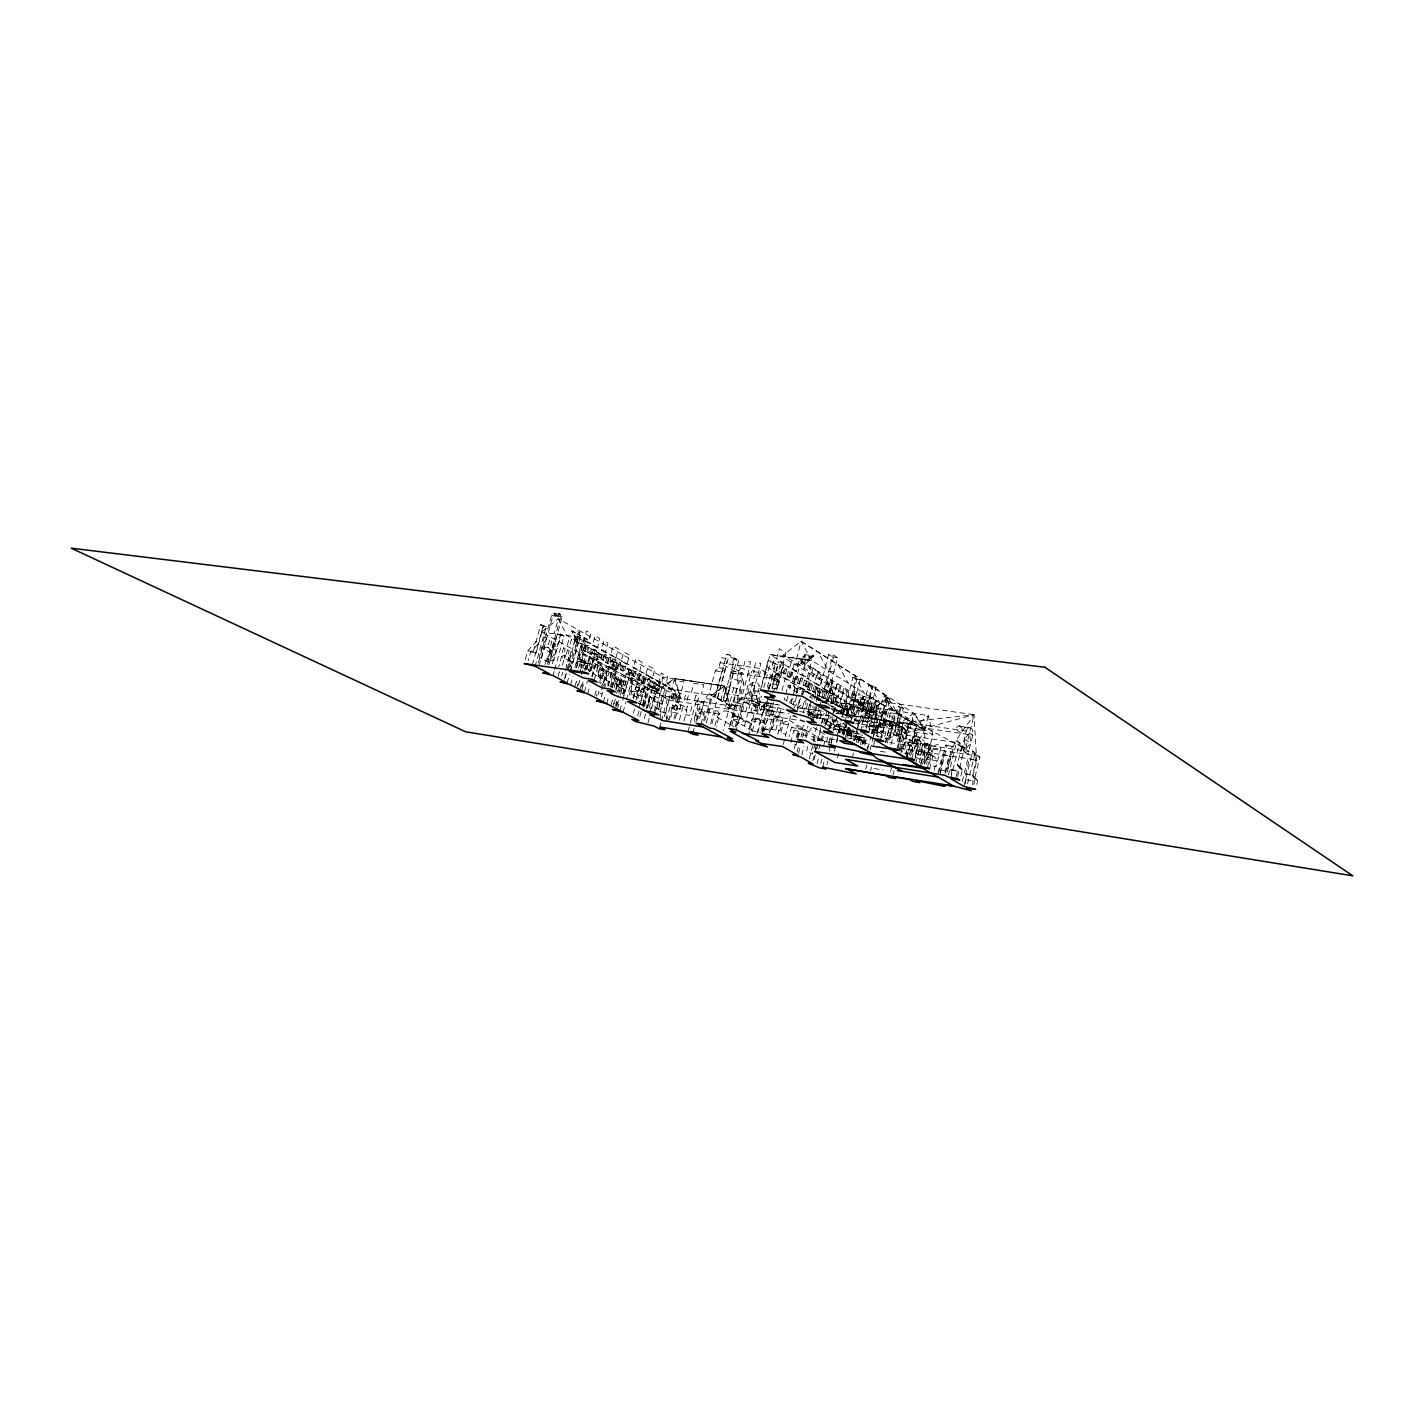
<?xml version="1.0" encoding="UTF-8"?>
<svg xmlns="http://www.w3.org/2000/svg" width="1424" height="1424" viewBox="0 0 1424 1424"><rect width="100%" height="100%" fill="white"/><g stroke="black" fill="none" stroke-linecap="round" stroke-linejoin="round"><path stroke-width="0.75" stroke-dasharray="5 3.75" d="M924.461 764.243L924.817 729.907L928.395 715.542L812 698.935M708.565 706.179L668.746 700.021L657.496 693.096L660.398 682.327L658.92 682.114L671.612 689.358L661.626 687.739L662.463 676.97L558.297 618.764L541.476 632.096L655.645 694.378L729.853 705.841L723.196 730.761M909.384 754.987L916.736 724.994L928.395 715.542L932.827 734.748L925.475 764.314M956.252 776.454L957.693 770.615L950.983 769.565L950.022 773.446M957.622 776.418L959.634 768.212L957.248 764.813L961.894 745.998L956.91 740.711L948.491 774.852M960.826 775.973L962.339 769.85L959.954 766.432L964.582 747.653L956.91 740.711M968.801 751.107L964.778 752.442L974.052 714.741L875.689 700.768L857.39 725.92M962.286 781.509L967.911 758.636L976.775 760.647L973.215 775.19L972.717 784.909M965.223 783.716L965.721 774.015L969.281 759.49M963.959 786.422L972.663 750.929L979.872 757.283L974.959 777.326L977.683 780.672L976.401 785.906M967.537 783.77L975.209 752.513M976.775 760.647L975.404 759.793L976.383 755.788L974.052 714.741L862.641 726.988M972.663 750.929L977.327 755.717L972.414 775.795L977.683 780.672L972.414 775.795L974.959 777.326M973.838 784.393L975.12 779.159M934.18 770.366L936.583 760.719L926.81 759.206A5.892 5.126 -59 0 1 936.583 760.719M929.409 763.264L933.147 748.17A4.219 3.649 -58.7 0 1 937.829 744.699A4.219 3.649 -58.7 0 1 940.499 749.273L936.209 766.557L932.542 765.987M937.9 773.321L942.51 754.738L950.484 756.607L946.907 771.06L940.356 770.028L943.934 755.592M939.039 772.182L945.75 745.037L953.546 746.763L945.75 745.037M940.303 772.912L947.013 745.784M944.984 772.289L949.06 755.735L950.484 756.607M945.572 773.196L952.282 746.016M947.352 771.844L954.632 742.349L974.052 714.741L884.553 739.038M951.09 774.069L952.051 770.188L950.983 769.565M950.68 778.59L959.616 742.385M961.485 750.412L966.237 731.064A6.212 2.884 -81.7 0 1 970.723 728.305A6.123 2.848 -81.7 0 1 972.717 735.158L967.982 754.4L961.485 750.412L904.436 741.726L911.129 745.713L915.863 726.738L909.206 722.662L902.068 751.872M906.554 757.693L914.19 732.47L916.949 734.179L909.829 755.574M911.858 758.547L916.771 739.661M915.169 756.927L916.7 750.768L925.458 752.958L922.912 763.211M914.635 760.22L918.355 745.304L916.949 734.179M915.543 764.172L918.605 751.89M918.071 754.168L921.043 742.296M919.37 762.392L924.087 743.47L929.73 744.307L931.278 745.233L926.579 764.172M920.509 764.154L925.636 744.378L924.087 743.47M929.712 768.622L932.898 755.77L929.338 744.485L927.166 743.132L920.919 764.332M929.338 744.485L926.775 754.809L920.598 767.144M925.03 763.282L929.73 744.307M927.54 767.305L930.726 754.435L927.166 743.132M891.015 744.574L900.271 707.781L898.01 706.34L888.736 743.186M899.22 750.252L902.496 737.116L894.005 734.766L901.036 706.785L898.01 706.34M896.283 736.155L903.297 708.226L901.036 706.785M890.57 771.808L891.531 767.999M896.942 748.864L900.235 735.727L896.657 724.193L898.936 725.599L902.46 737.116L894.005 734.766M898.953 741.886L902.193 728.91M897.654 749.825L901.25 735.46L897.369 734.855M893.079 774.709L894.094 770.633M900.502 750.964L905.575 730.476M900.894 753.171L902.033 748.686L900.787 747.92M910.399 755.539L924.817 729.907L914.386 713.549L924.621 730.69L910.612 728.679L914.386 713.566L801.125 641.245L781.705 656.339L770.064 654.577L761.342 687.845M906.002 753.955L909.633 739.43L903.617 738.522L911.182 740.355L907.569 754.862M854.542 719.618L924.817 729.907L897.191 713.709L860.808 709.259L857.248 707.069L866.593 708.832L856.75 707.336M868.8 728.002L875.689 700.768L965.597 749.131L970.759 743.132L969.53 733.146L964.279 739.074L965.597 749.131M864.795 745.126L866.326 739.074M868.747 732.434L874.122 710.968M866.718 750.715L868.498 743.684L857.622 742.135M875.03 718.906L876.454 713.282L869.548 712.285L868.017 718.337M867.839 748.561L871.007 736.066M871.524 733.983L875.208 719.405M875.902 717.821L877.433 711.733L881.42 714.011L875.707 736.6M873.588 729.497L874.87 724.407L876.49 724.656L878.804 726.08L877.522 731.153L873.588 729.497L877.522 731.153M872.787 738.486L883.361 696.639L887.045 697.173L889.929 699.006L883.218 725.581L887.312 726.204L883.485 741.459M870.117 749.896L873.108 738.059M873.606 736.083L874.603 732.132L871.203 731.598M875.208 729.747L876.49 724.656M865.685 769.334L866.718 765.293M875.902 730.904L877.184 725.831L874.87 724.407M873.624 744.859L875.19 738.664M876.775 735.977L886.244 698.472L883.361 696.639M883.218 725.581L880.317 723.801L887.045 697.173M860.808 709.259L870.135 711.021L888.149 697.689L883.699 715.827L885.354 716.859M870.509 771.078L871.524 767.02M880.584 739.697L884.429 724.424L883.04 713.068L885.924 714.866L887.312 726.204L880.317 723.801M882.809 732.719L885.87 720.544M885.443 742.082L886.476 737.952L881.136 737.151M887.277 735.443L890.338 723.303M885.781 742.652L891.21 721.096L907.48 730.832L891.157 721.274L835.817 713.121M887.241 743.132L888.273 739.003L886.476 737.952M890.018 735.71L892.652 725.243M842.047 734.09L843.079 730.031L823.09 718.586L809.046 716.575M842.848 733.075L845.269 723.534M847.689 714.065L849.256 707.959L847.921 707.141L846.372 713.246L849.345 714.314L846.372 713.246M848.01 713.495L849.576 707.39L847.921 707.141M850.769 721.363L854.489 706.731L852.389 696.781L855.343 698.614L857.444 708.547L850.021 706.073L857.212 677.913L852.887 677.29L842.51 717.963M844.147 730.316L845.322 725.724L836.742 724.424L835.568 729.017L844.147 730.316L842.26 733.663M837.419 758.084L839.003 751.872M843.738 733.271L844.788 729.141L848.722 730.832A11.267 9.808 -58.6 0 1 852.282 738.753M843.578 735.104L845.767 726.543M843.987 734.731L846.888 723.321M824.443 702.922L778.447 674.691L781.562 662.747L851.659 705.823L848.597 717.767L831.883 707.497M851.249 712.089L854.525 699.22M844.77 739.554L847.511 728.785M850.253 718.016L860.149 679.782L857.212 677.913M846.248 735.087L848.188 727.468M848.526 728.002L846.906 734.339L849.256 735.727L850.876 729.408M847.191 734.161L848.829 727.753M847.387 736.119L849.63 727.237M851.766 718.871L854.97 706.304L851.659 705.823M848.686 733.182L850.11 727.575M853.866 716.254L855.397 710.22L862.374 711.235L860.844 717.287M853.741 723.143L859.081 702.032M850.573 736.048L852.104 730.049M850.733 738.949L853.207 729.266M855.326 720.9L861.769 695.588L863.247 696.514L861.68 702.673L860.203 701.765L864.528 704.346L862.962 710.487M863.122 699.113L863.834 696.336L872.52 697.6L862.98 706.589L864.635 700.056L863.834 696.336L861.627 698.169L859.954 704.72L872.52 697.6L861.627 698.169L864.635 700.056L872.52 697.6L861.467 705.663M853.154 740.605L854.24 736.315L843.079 730.031L857.835 732.239M857.693 725.973L859.135 720.277L862.837 720.829L861.378 726.525M854.471 740.658L859.028 722.698L854.649 720.046M854.774 739.999L856.376 733.734A7.601 6.479 -59.8 0 1 858.013 732.773M857.462 729.302L868.765 684.837L876.08 687.4L867.252 722.591M852.656 756.108L853.439 753.065M856.18 742.349L858.245 734.232M861.858 719.494L863.407 713.371L866.077 713.744L864.528 719.885M860.577 731.153L871.826 686.795L868.765 684.837M858.547 741.406L860.078 735.336M858.476 742.242L860.025 736.119M866.201 728.465L869.388 715.88L867.732 706.304L870.812 708.226L872.467 717.767L865.454 715.293L873.019 685.442M867.305 712.943L868.854 706.82L871.951 708.6L870.402 714.706M860.505 744.556L862.196 737.365M862.268 743.613L863.798 737.561M862.054 744.966L863.015 741.156L823.09 718.586L819.619 710.505M863.425 743.648L865.116 737.24M815.026 743.702L812.356 754.115L806.643 750.786L807.728 746.603M826.383 700.59L827.949 694.431L829.622 694.681L831.42 695.766L829.836 701.925L826.383 700.59L829.836 701.925M830.655 704.132L833.236 694.022L828.643 693.346L837.597 657.621L833.912 655.254L828.608 654.524L816.326 702.228M826.205 703.776L829.32 691.619L827.326 680.814L831.385 682.701L833.236 694.022L829.32 691.619L824.727 690.943L833.912 655.254M821.452 723.517L824.069 713.317M815.187 749.362L821.506 724.727M822.022 722.68L823.09 718.586M828.305 691.477L829.961 691.708L832.47 681.936L827.593 678.91M812.837 760.968L817.198 743.951M820.74 730.138L818.07 740.533L829.587 742.313M828.038 700.839L832.933 681.865L829.872 679.96L825.208 698.116L828.287 699.985M828.181 701.676L829.747 695.535L827.949 694.431M814.065 759.74L816.255 751.196M816.806 749.06L819.548 738.38L814.795 737.614L813.691 741.868M826.952 710.79L823.766 723.232L832.257 728.251L835.407 715.88M818.925 749.077L822.609 734.748M825.226 724.496L826.276 720.402M830.815 702.691L832.346 696.71L834.001 696.959L835.746 698.027L834.215 704.008L830.815 702.691L834.215 704.008M825.689 724.371L828.875 711.947M822.093 741.156L824.763 730.743M828.946 715.24L827.415 721.22L824.122 720.722M832.47 702.94L834.001 696.959M838.166 696.763L834.571 694.556L837.063 684.802L840.641 687.044L838.166 696.763L836.511 696.514M817.038 763.905L818.675 757.515M832.559 703.759L834.09 697.778L832.346 696.71M823.517 746.318L825.813 737.365M839.163 706.073L842.83 708.298L847.262 690.978L843.613 688.718L838.932 706.446L834.5 704.506L835.443 700.857L839.857 702.797L835.443 700.857M829.587 726.667L832.239 716.343M832.773 714.278L833.663 710.754M833.645 712.801L835.069 707.247L831.135 706.66M820.722 763.94L822.253 757.977M826.596 741.851L828.715 733.52M838.932 706.446L836.173 704.755L837.098 701.106M833.182 717.678L832.203 721.487L835.354 721.968M837.276 706.197L838.202 702.548M822.68 767.091L824.3 760.719M828.999 742.491L830.281 737.383M839.412 706.927L840.445 702.869L842.1 703.118L843.275 703.83L842.243 707.888L839.412 706.927L841.068 707.176L842.1 703.118M833.61 730.69L838.789 710.469L833.61 709.686L837.81 712.214L842.972 712.997L840.908 721.06M844.254 701.284L845.909 701.516L841.726 698.953L844.201 689.252L848.366 691.85L845.322 704.471L847.814 706.001M831.064 742.029L832.524 736.297L831.082 742.545M830.566 746.069L832.702 737.739M840.587 707.639L841.62 703.581L840.445 702.869M826.917 764.991L827.931 761.003M840.16 713.744L841.566 708.191L848.099 709.152L846.568 715.168L916.611 725.457M841.958 710.309L843.275 705.129L844.93 705.378L847.351 706.856L846.034 712.036L841.958 710.309L846.034 712.036M837.312 735.176L840.391 723.089M843.595 710.558L844.93 705.378M836.458 741.352L838.077 734.98M838.629 732.844L840.249 726.471L836.742 724.424M844.379 711.786L845.696 706.607L843.275 705.129M840.569 732.719L843.008 723.196M844.966 721.808L855.842 679.159L852.887 677.29M803.011 694.218L811.716 660.576L801.125 641.245L796.657 658.44L910.612 728.679M798.116 737.418L799.095 733.609L793.827 730.476L790.854 741.957L796.141 745.037L797.618 739.323M805.628 686.706L806.945 681.58L804.489 680.067L803.154 685.211L805.628 686.706L807.301 686.955L808.636 681.829L804.489 680.067M808.583 678.554L811.146 668.657L805.13 664.901L802.549 674.834L808.583 678.554L806.91 678.322M802.406 708.191L803.83 702.673M807.568 689.358L808.992 683.823L810.683 684.072L812.321 685.069L810.879 690.604L807.568 689.358L810.879 690.604M796.123 737.828L798.526 728.572A4.859 4.076 -60.8 0 0 791.441 727.486L789.038 736.724M794.272 748.526L795.286 744.538M797.351 736.582L799.398 728.625L804.685 729.48L802.638 737.454M803.296 712.819L805.966 702.513M809.206 690.355L810.683 684.072M797.689 737.579L804.115 724.656M807.622 703.42L805.753 710.629L808.494 712.249L810.345 705.04M820.153 685.674L814.724 682.327L817.269 672.466L822.68 675.83L820.153 685.674L818.48 685.425M797.066 752.05L798.722 745.589M800.947 736.991L802.602 730.53L799.398 728.625M808.423 709.063L809.847 703.563M812.677 691.566L814.012 686.368L815.685 686.599L818.159 688.13L816.824 693.31L812.677 691.566L816.824 693.31M807.55 714.296L811.164 700.341M811.68 698.347L812.695 694.36L848.49 715.827L841.869 715.613M798.526 753.385L800.573 745.411M814.35 691.815L815.685 686.599M808.405 715.845L811.021 705.663M809.313 715.685L810.06 712.801L813.905 713.371L812.801 717.696M815.151 693.079L816.504 687.881L814.012 686.368M805.325 736.6L808.013 726.151M810.612 716.183L813.246 705.984M801.783 755.076L804.008 746.461M806.215 737.863L807.889 731.402L802.602 730.53M817.305 695.339L819.014 688.753L820.669 689.002L822.609 690.177L820.918 696.763L817.305 695.339L820.918 696.763M812.25 715.774L814.35 707.639M815.881 707.71L814.047 714.901L816.504 716.361L818.729 707.746M818.978 695.588L820.669 689.002M819.245 696.514L820.936 689.946L819.014 688.753M813.941 718.141L817.607 703.901M825.35 698.828L821.808 697.44L823.446 691.085L825.119 691.316L823.481 697.689L825.35 698.828L826.988 692.473L823.446 691.085M819.726 706.678L832.31 656.891L828.608 654.524M817.358 718.746L819.459 710.558M823.677 698.579L825.315 692.224M813.193 739.999L816.415 727.433M809.313 758.939L813.157 744.004M773.606 702.548L772.591 706.429L773.891 710.985L768.942 729.96L770.544 735.229M783.698 673.819L784.98 668.906L782.577 667.447L781.295 672.359L783.698 673.819L785.407 674.068L786.671 669.155L782.577 667.447M770.313 731.135L774.122 716.539L770.046 714.243L762.214 731.936M774.193 719.44L771.594 729.462L780.138 730.654L782.737 720.615A5.767 4.646 -62.4 0 0 779.302 716.806A5.767 4.646 -62.4 0 0 774.193 719.44L782.737 720.615M781.99 690.604L785.247 678.02L780.601 677.361L775.493 674.264L774.051 679.818L765.934 691.067M787.098 676.186L788.487 670.829L790.178 671.06L792.776 672.662L791.388 678.02L787.098 676.186L791.388 678.02M796.532 671.131L789.928 667.073L792.527 657.051L799.113 661.145L796.532 671.131L794.841 670.9M763.104 728.554L771.043 729.782L776.685 720.384L777.967 715.435L770.046 714.243M788.789 676.436L790.178 671.06M775.849 730.049L778.198 721.06M789.697 677.771L791.085 672.413L788.487 670.829M777.7 734.446L782.043 717.732L777.967 715.435M786.671 700.733L788.86 692.331M789.946 688.13A2.492 1.282 -81.6 0 0 789.412 685.051A2.492 1.282 -81.6 0 0 787.632 686.742L784.357 699.362L794.254 705.2L797.493 692.669A3.418 1.727 -81.6 0 0 796.764 688.468A3.418 1.727 -81.6 0 0 794.343 690.782A4.753 2.421 -81.6 0 0 793.328 684.926A4.753 2.421 -81.6 0 0 789.946 688.13L790.658 685.371M792.598 681.366L794.183 675.261L795.874 675.51L797.689 676.631L796.105 682.719L792.598 681.366L796.105 682.719M783.2 723.855L788.326 724.638A3.044 2.545 -60.7 0 0 786.511 721.345A3.044 2.545 -60.7 0 0 783.2 723.855L780.761 733.271L785.888 734.072M794.289 681.615L795.874 675.51M794.432 682.47L795.998 676.382L794.183 675.261M800.84 663.353L802.62 656.535L805.005 654.666L813.958 655.894L804.133 665.4L800.84 663.353L813.958 655.894L802.62 656.535L805.895 658.582L813.958 655.894L802.495 664.367M791.085 703.349L795.197 687.489M797.618 682.986L799.149 677.059L800.84 677.308L802.602 678.376L801.071 684.303L797.618 682.986L801.071 684.303M804.257 657.55L805.005 654.666L805.895 658.582L804.133 665.4M793.132 704.916L794.076 701.249L798.953 701.961L797.529 707.461L822.022 711.074M796.158 693.417L797.565 687.934L802.905 688.735L808.636 692.189L803.296 691.405L797.565 687.934M783.236 744.538L784.802 738.504M785.318 736.475L790.587 716.13M799.291 683.235L800.84 677.308M799.38 684.054L800.911 678.144L799.149 677.059M797.013 711.502L802.905 688.735M802.353 695.037L803.296 691.405M807.301 686.955L804.827 685.442L806.162 680.316M759.117 676.525L760.487 671.309L765.863 672.092L764.492 677.308M750.715 712.587L753.029 703.741M759.099 688.077L756.108 699.451L746.407 697.991L749.878 684.748A6.639 5.536 -59.6 0 1 755.557 682.292A6.639 5.536 -59.6 0 1 759.579 686.19L749.878 684.748M748.205 736.422L759.544 693.132M760.096 690.996L768.123 660.344L778.252 665.186L768.123 660.344M758.832 701.747L760.256 696.3L752.531 695.179M752.442 731.01L761.662 695.962M763.816 687.667L770.865 660.718M767.358 687.169L769.903 677.415A5.233 2.599 -81.4 0 1 773.125 675.154A5.233 2.599 -81.4 0 1 774.442 680.227L772.413 688.006M764.314 702.228L763.228 706.393L753.581 700.982M756.945 733.965L765.72 700.359M768.462 689.857L770.117 683.556L776.294 684.463L777.148 688.913L770.971 688.006L770.117 683.556M771.274 678.287L772.645 673.054L779.035 673.979L775.226 688.557M776.685 658.796L779.337 648.685L785.888 652.904L776.311 689.643M757.853 732.417L765.881 701.712M769.209 688.931L775.51 664.812M767.999 697.44L766.575 702.904L751.107 700.608L759.49 704.239L769.369 711.057L788.967 713.709M763.602 731.491L762.766 728.999L767.714 710.042L766.415 705.485L767.429 701.605M761.128 730.832L768.568 702.335M772.075 687.899L778.341 663.958L780.21 665.15L778.536 671.594L776.667 670.401M762.338 732.541L764.866 722.894A3.382 2.812 -61.1 0 0 759.9 722.128A2.955 2.456 -61.1 0 0 758.173 718.924A2.955 2.456 -61.1 0 0 754.969 721.381A2.261 1.869 -61.2 0 0 753.634 718.942A2.261 1.869 -61.2 0 0 751.196 720.793L748.668 730.423L760.683 732.292M764.101 731.26L771.505 702.869M777.13 688.735L779.159 680.939L774.62 678.127L769.903 677.415L774.442 680.227L779.159 680.939M772.235 692.491L779.159 682.879L784.25 662.676L778.341 661.822L774.442 676.756L780.352 677.646M785.407 674.068L783.004 672.609L784.286 667.678M726.578 700.75L730.12 687.347M725.581 706.767L726.543 703.118L731.722 703.919L734.82 705.663L733.858 709.312L725.581 706.767L733.858 709.312M737.454 665.257L738.789 660.202L733.538 659.454L732.203 664.492M730.174 701.302L733.716 687.881M728.679 708.511L729.64 704.88L726.543 703.118M729.444 726.578L735.14 705.289L733.218 701.818L738.255 682.755L737.08 678.109L739.661 668.319L744.325 668.977L742.954 674.175M730.761 707.55L731.722 703.919M733.787 701.854L737.329 688.415M743.72 666.147L745.037 661.092L750.537 661.875L749.202 666.93M730.37 725.261L742.563 678.928L737.08 678.109M737.401 702.406L740.943 688.949L726.525 686.795L722.983 700.216L738.718 702.655L740.622 706.126L735.193 726.756M731.776 725.635L733.289 719.903A7.049 5.874 -61 0 0 728.198 711.573A8.669 7.209 -61.1 0 0 717.144 717.358L714.634 726.863M738.308 719.957L731.473 718.871L734.125 716.397L737.561 703.367L741.69 697.867L747.707 675.029L751.712 671.345L758.529 672.324L754.524 676.008L748.508 698.899L744.396 704.417L740.961 717.465L738.308 719.957L736.795 725.742M738.718 702.655L743.809 683.306L742.563 678.928L738.255 682.755L743.809 683.306M747.618 674.851L748.988 669.654L754.4 670.437L753.047 675.635M740.818 711.057L743.132 702.228L758.262 704.542L755.948 713.388L715.008 707.176M735.71 732.221L751.712 671.345M754.364 667.678L755.699 662.605L760.879 663.335L743.631 729.141M745.749 711.822L748.063 702.993M784.25 709.312L748.704 704.115L752.299 690.409L759.295 691.405M751.249 698.721L755.557 682.292M696.692 721.292L698.792 713.335L701.48 711.341L704.898 698.419L709.116 694.093L715.275 670.864L718.764 667.731L721.416 657.746L727.522 658.6L726.187 663.637M701 724.157L704.293 711.697A12.086 10.039 -61.3 0 1 719.601 714.083L716.29 726.596M703.634 720.473L705.165 714.741L707.924 712.338L711.359 699.398L715.56 695.072L711.359 699.398L704.898 698.419M704.702 720.758L711.43 695.393L724.513 686.03L729.853 705.841L724.513 686.03L675.083 678.589L680.619 698.205L566.877 635.46L558.297 618.764L554.132 633.769M706.286 722.983L710.006 708.903M718.764 667.731L725.208 668.675L721.719 671.808L715.56 695.072L709.116 694.093L734.339 708.333M715.257 697.244L726.614 654.399L729.195 654.755L736.956 659.401L725.688 702.068L715.257 697.244L725.688 702.068M710.594 723.855L725.208 668.675M717.838 697.653L729.195 654.755M720.669 700.608L724.513 686.03L675.261 678.714L661.626 687.739L711.43 695.393M723.107 701.676L734.375 659.027L726.614 654.399M678.518 702.904L676.738 701.925L678.216 696.443L676.738 696.229L675.279 701.694L678.518 702.904L679.978 697.422L678.216 696.443M677.041 702.673L678.5 697.208L679.978 697.422M673.89 719.209L677.735 704.862M681.491 690.854L683.894 681.847L674.015 680.369L664.332 716.503M675.35 718.444L677.361 710.95A4.254 2.314 -81.1 0 0 676.311 705.734A4.254 2.314 -81.1 0 0 673.107 708.636A3.062 1.673 -81.1 0 0 672.359 704.88A3.062 1.673 -81.1 0 0 670.045 706.963L667.002 718.266L670.081 719.903L673.89 705.681A14.774 8.063 -80.9 0 0 670.045 706.963L677.361 710.95M679.408 720.099L683.235 705.734M691.423 692.367L693.826 683.324L703.812 684.819L701.391 693.88M683.983 721.025L686.955 709.9L672.199 707.603L668.746 720.526M654.292 710.629L655.2 707.283L653.741 695.766L655.093 690.747L651.017 690.124L580.636 652.21L657.496 693.096M653.83 682.933L657.657 684.463L656.464 688.896L654.987 688.682L652.619 687.383L653.83 682.933L659.294 685.638L658.013 690.426L655.467 689.02L656.749 684.25L658.244 684.463M650.003 711.662L653.456 698.846L650.056 697.012L647.172 707.71M647.956 722.983L649.593 716.842M651.587 708.992L661.359 673.054L667.714 676.738L665.293 685.745M654.595 713.638L657.817 701.712A4.664 2.474 -80.8 0 1 660.878 699.647A4.664 2.474 -80.8 0 1 662.178 704.15L653.723 701.053L662.178 704.15M655.2 707.283L660.202 709.971L658.742 698.49L660.077 693.488L655.093 690.747M656.5 709.419L658.102 703.492M658.475 709.722L662.338 695.41L669.921 697.279L665.809 712.623L666.236 718.141M660.042 712.071L664.154 696.407M659.846 727.023L660.95 722.929M661.501 720.882L668.087 696.283L669.921 697.279M671.042 698.098L672.484 692.758L673.944 692.99L675.688 693.933L674.246 699.291L671.042 698.098L674.246 699.291M672.52 698.33L673.944 692.99M672.787 699.059L674.211 693.719L672.484 692.758M688.059 731.598L696.354 700.644L703.67 702.744L699.54 718.194L694.556 717.393L698.686 701.961M693.061 732.399L694.164 728.269M696.372 720.01L701.356 701.427L703.67 702.744M711.947 723.873L715.72 709.793M727.201 695.962L733.912 670.918M629.194 695.108L633.182 680.369L627.236 677.112L622.644 694.004M634.677 676.507L635.976 671.754L633.413 670.33L631.918 670.117L630.618 674.869L634.677 676.507L630.618 674.869M630.868 695.09L631.847 691.423L642.277 697.048L640.319 704.328M636.564 679.195L638.041 673.73L639.536 673.961L638.059 679.408L636.564 679.195L640.533 680.334M639.643 671.416L642.135 662.267L635.905 658.76L633.413 667.963L641.138 671.647M632.932 697.867L635.994 686.599L638.575 688.006L637.774 690.96L635.175 689.572M631.989 677.824L630.618 682.915L632.114 694.592L638.077 697.796L636.564 686.154L637.934 681.081L631.989 677.824L627.236 677.112M633.555 698.632L635.033 693.132M638.379 680.191L639.857 674.745L638.041 673.73M639.056 680.102L640.569 674.478L642.064 674.709M640.195 673.659L638.7 673.445L641.334 674.958L639.857 680.405L637.169 679.07L638.664 679.301M639.554 686.973L635.638 701.498L642.687 705.272L645.873 701.284L641.494 698.935L639.358 701.605M640.978 682.915L642.491 677.343L643.986 677.557L645.837 678.572L644.324 684.161L640.978 682.915L644.324 684.161M633.431 713.157L634.552 709.01M644.983 683.306L641.583 682.043L643.132 676.275L644.627 676.507M637.703 698.757L638.682 695.108M642.473 683.146L643.986 677.557M642.829 683.929L644.342 678.358L645.837 678.572M643.488 683.093L645.036 677.326L643.132 676.275M652.37 678.483L645.766 674.816L648.24 665.702L654.826 669.387L652.37 678.483L653.847 678.696M639.162 707.568L645.57 683.787L652.904 686.635L647.03 708.458M637.774 715.667L639.394 709.668M650.626 685.959L647.973 684.624L649.575 678.696L648.098 678.483L646.496 684.392L650.626 685.959L651.943 681.099L647.867 679.426L651.943 681.099M642.402 705.129L645.499 693.666A2.278 1.264 -81.2 0 0 644.93 690.871A2.278 1.264 -81.2 0 0 643.185 692.402A4.343 2.421 -81.2 0 0 642.082 687.062A4.343 2.421 -81.2 0 0 638.753 689.999A3.133 1.744 -81.3 0 0 637.952 686.137A3.133 1.744 -81.3 0 0 635.531 688.255A15.112 8.419 -81.1 0 1 645.499 693.666L635.531 688.255M639.874 716.397L642.082 708.173M642.651 706.126L648.543 684.25M643.256 707.408L648.329 688.629L643.506 685.994M650.465 680.868L649.148 685.727L646.549 684.303L648.027 684.535M644.467 706.464L649.931 686.19L645.57 683.787M654.31 688.682L650.821 687.347L652.477 681.277L653.954 681.491M645.962 708.867L651.017 690.124M644.271 718.693L646.478 710.505M648.009 706.251L650.679 696.3M652.833 688.451L654.47 682.381L652.477 681.277M656.464 688.896L654.114 687.596L655.307 683.164M649.13 708.031L652.014 697.315L650.056 697.012M654.987 688.682L656.179 684.25M611.412 667.019L616.432 669.778L615.043 674.905L616.948 686.724L611.893 684.018L610.006 672.146L611.412 667.019L607.817 666.485L602.566 685.709M614.456 666.218L612.427 665.097L614.064 659.063L612.569 658.831L610.914 664.883L614.456 666.218L616.111 660.184L614.064 659.063M612.961 666.005L614.598 659.971L612.569 658.831M603.384 701.979L605.663 693.595M607.834 685.763L614.438 661.448L610.789 660.914L603.936 686.012M608.208 686.279L612.854 669.244L607.817 666.485M615.844 658.208L618.39 648.935L613.032 645.926L610.487 655.236L617.357 658.44M612.676 675.67L609.899 685.852L612.569 687.276L615.328 677.13A2.563 1.46 -81.4 0 0 614.67 673.961A2.563 1.46 -81.4 0 0 612.676 675.67L615.328 677.13M615.453 667.963L617.144 661.751L618.639 661.964L620.739 663.121L619.048 669.333L615.453 667.963L619.048 669.333M606.731 703.723L609.009 695.357M610.967 687.436L617.749 663.264L614.438 661.448M616.948 668.176L618.639 661.964M612.124 687.418L614.741 677.86L620.259 680.085L616.628 693.452M617.535 669.102L619.226 662.908L617.144 661.751M614.118 687.739L616.717 678.162M626.969 664.385L621.184 661.163L623.694 651.925L629.479 655.165L626.969 664.385L628.465 664.599M620.294 669.725L621.629 664.848L623.125 665.061L625.777 666.521L624.442 671.398L620.294 669.725L624.442 671.398M611.145 704.649L612.373 700.145L614.296 701.16L613.068 705.663M615.684 689.323L618.283 679.782L614.741 677.86M616.111 689.964L617.696 684.161M621.79 669.939L623.125 665.061M614.064 703.901L615.577 698.312M622.947 671.185L624.264 666.307L621.629 664.848M620.953 680.779L623.837 682.345A2.795 1.584 -81.3 0 0 623.107 678.892A2.795 1.584 -81.3 0 0 620.953 680.779L618.194 690.907L621.095 692.456M615.435 705.895L618.265 695.499M618.835 693.417L623.356 676.756M615.951 707.176L617.357 701.961L619.12 702.886L617.696 708.084M617.162 705.521L618.675 699.949M620.419 694.965L627.592 668.639L629.105 668.871L630.814 669.814L623.498 696.603M627.699 674.033L626.204 673.801L629.426 674.976L627.699 674.033L629.105 668.871M627.931 674.745L629.319 669.6L627.592 668.639M623.125 693.702L624.175 689.839A16.002 9.042 -81.1 0 0 614.972 684.891A2.136 1.21 -81.3 0 1 616.628 683.467A2.136 1.21 -81.3 0 1 617.179 686.083A5.34 3.026 -81.2 0 1 620.277 684.802A5.34 3.026 -81.2 0 1 621.985 688.664A3.186 1.798 -81.2 0 1 624.175 689.839M619.956 710.647L622.199 702.352M622.769 700.27L630.316 672.466L626.685 671.914L633.377 674.139L626.418 699.825M632.114 675.101L633.413 670.33M623.036 712.267L625.848 701.907M633.182 676.293L634.481 671.523L631.918 670.117M585.656 670.152L589.429 656.428L594.182 657.123L598.97 659.757L597.564 664.937L598.632 676.756L593.826 674.175L592.758 662.32L597.564 664.937M590.07 654.043L591.458 648.988L592.971 649.202L591.583 654.275L590.07 654.043L587.258 652.512L588.664 647.439L592.971 649.202M597.297 647.92L592.491 645.25L595.09 635.852L599.86 638.522L597.297 647.92L598.81 648.134M581.704 686.866L583.787 679.301M587.008 667.607L586.474 669.565A5.465 3.151 -81.4 0 0 584.677 665.595A5.465 3.151 -81.4 0 0 581.437 666.859A2.172 1.264 -81.5 0 0 580.85 664.171A2.172 1.264 -81.5 0 0 579.123 665.613L589.91 671.452L594.609 654.292M586.688 669.725L591.405 652.548L598.294 654.826L592.259 676.809M582.06 689.394L583.52 684.09L581.686 683.111L580.227 688.433M598.294 654.826L592.544 653.616L593.63 649.664L595.143 649.896L596.478 650.626L595.41 654.577L591.405 652.548M589.216 671.879L591.334 664.189L578.019 661.323L591.334 664.189M593.897 654.346L595.143 649.896M584.41 692.046L587.311 681.455M590.212 670.864L595.09 653.082M591.013 670.793L594.235 659.045L589.429 656.428M596.051 656.09L597.012 652.566L598.525 652.779L601.658 654.524L600.697 658.03L596.051 656.09L600.697 658.03M591.761 676.311L594.484 666.361A2.848 1.638 -81.5 0 1 596.727 664.456A2.848 1.638 -81.5 0 1 597.475 667.981A4.165 2.385 -81.5 0 1 600.732 665.204A4.165 2.385 -81.5 0 1 601.836 670.348A2.047 1.175 -81.5 0 1 603.438 668.977A2.047 1.175 -81.5 0 1 603.972 671.505L600.714 683.378L598.578 682.238M597.564 656.304L598.525 652.779M587.631 693.719L589.945 685.264M599.184 657.817L600.145 654.292L597.012 652.566M605.378 652.388L601.337 650.163L603.901 640.8L607.923 643.061L605.378 652.388L606.873 652.619M594.217 679.907L598.4 664.581M601.177 659.33L602.761 653.58L604.257 653.794L606.215 654.88L604.648 660.611L601.177 659.33L604.648 660.611M602.69 659.543L604.257 653.794M603.135 660.398L604.702 654.648L602.761 653.58M594.805 695.446L595.962 691.21L597.404 691.957L596.247 696.211M599.664 678.269L602.619 667.5M599.807 681.402L601.533 675.101M605.787 662.409L607.389 656.535L608.902 656.749L610.896 657.852L609.276 663.726L605.787 662.409L609.276 663.726M597.938 695.161L598.988 691.352M607.3 662.641L608.902 656.749M607.781 663.495L609.383 657.621L607.389 656.535M601.854 689.732L605.182 677.557M601.302 696.923L602.85 691.21M604.31 688.753L606.482 680.832A1.833 1.05 -81.3 0 0 606.001 678.572A1.833 1.05 -81.3 0 0 604.559 679.8A3.596 2.047 -81.3 0 0 603.616 675.368A3.596 2.047 -81.3 0 0 600.803 677.788A2.528 1.46 -81.4 0 0 600.127 674.656A2.528 1.46 -81.4 0 0 598.151 676.347A11.517 6.586 -81.2 0 1 606.482 680.832L598.151 676.347M562.427 665.115L565.097 655.432M561.626 676.062L562.694 672.164M565.47 670.419L568.906 657.995M564.474 679.177L565.648 674.923L563.441 673.748M567.179 668.782L574.815 641.085L581.971 643.523L575.296 667.731M565.132 677.895L567.268 670.134L572.964 662.32L569.475 660.451L566.058 665.15M568.603 667.447L570.276 661.377A1.869 1.086 -81.5 0 0 569.76 659.063A1.869 1.086 -81.5 0 0 568.265 660.291A3.667 2.136 -81.6 0 0 567.268 655.752A3.667 2.136 -81.6 0 0 564.331 658.191A2.599 1.513 -81.6 0 0 563.637 654.987A2.599 1.513 -81.6 0 0 561.554 656.695L558.742 666.859M570.241 666.93L578.197 638.077L587.24 639.251L580.778 662.747M579.052 634.837L579.799 632.131L571.914 631.028L575.51 640.23L577.272 633.858L579.799 632.131L580.832 635.834L579.07 642.188L571.914 631.028L580.832 635.834L571.914 631.028L577.29 641.209M567.108 682.986L569.458 674.424M570.045 672.288L578.5 641.619M570.668 670.651L578.286 642.989L574.815 641.085M574.976 667.002L582.345 640.266L578.197 638.077M570.597 684.802L572.946 676.275M576.435 667.073L584.499 637.792L541.476 632.096M576.542 667.785L586.474 631.01L590.8 633.431L588.201 642.865L589.714 643.078M582.167 652.441L585.406 640.693L582.345 640.266M578.625 668.087L580.974 659.561L578.892 659.259L584.944 661.715L581.437 674.478M583.27 650.554L584.926 644.574L586.439 644.787L587.987 645.642L586.35 651.622L583.27 650.554L586.35 651.622M575.207 685.798L576.471 681.206L578.464 682.274L577.218 686.849M584.783 650.786L586.439 644.787M584.819 651.409L586.474 645.428L584.926 644.574M580.351 670.829L582.861 661.412M578.482 685.175L580.565 677.593M591.583 654.275L588.788 652.726L590.177 647.653M584.712 670.223L586.83 662.534M538.308 662.997L551.658 615.008L554.595 615.916L555.2 613.691L553.9 612.979L553.277 615.204M539.055 665.738L552.957 615.702L551.658 615.008M541.529 658.333L544.769 646.656M558.92 616.467L557.603 615.755L558.226 613.584L559.525 614.278L558.92 616.467L555.698 616.058L554.399 615.346L555.022 613.121L553.9 612.979M555.698 616.058L556.321 613.833L555.022 613.121M545.054 664.51L546.763 658.333L553.171 648.685L556.588 650.537L550.198 660.149L546.763 658.333L553.776 660.683L560.771 635.496L557.354 633.627L549.272 662.445L539.144 657.087L541.725 647.831A2.189 1.299 -81.7 0 1 543.487 646.389A2.189 1.299 -81.7 0 1 544.093 649.095A5.358 3.168 -81.6 0 1 547.67 647.35A5.358 3.168 -81.6 0 1 549.468 651.996A2.172 1.282 -81.6 0 1 551.213 650.554A2.172 1.282 -81.6 0 1 551.818 653.242A14.311 8.455 -81.5 0 0 541.725 647.831L551.818 653.242M548.792 664.955L562.124 616.877L558.724 615.898L559.329 613.726L558.226 613.584M546.923 661.199L550.145 649.558M560.024 616.61L560.629 614.42L559.329 613.726M547.475 664.278L560.825 616.165L558.724 615.898M552.387 663.691L560.593 634.089L557.354 633.627M553.01 675.599L554.132 671.558M554.701 669.547L563.993 635.958L560.593 634.089M558.119 676.204L559.329 671.879L560.825 672.662M834.375 751.053L835.532 746.888M836.689 742.723L837.828 738.575M839.377 732.986L840.356 729.48L844.788 729.141L848.722 730.832L839.929 729.408M525.331 659.33L527.699 650.893L536.065 641.494L538.859 642.989L530.547 652.37L528.144 660.807M540.746 624.655L543.541 626.186L536.011 653.189L533.217 651.694L540.746 624.655L546.229 626.56L535.175 666.272M532.38 664.794L543.452 625.029M901.855 726.863L903.243 723.143L908.565 726.454L907.195 730.174M655.645 694.378L662.463 676.97L724.513 686.03L711.074 695.215M811.413 727.842L806.999 735.46L798.579 734.161M824.781 725.866L831.011 716.824M829.017 728.358L835.212 719.351M863.336 743.595L866.985 738.308M601.142 686.012L605.609 679.889L608.956 681.687L606.713 684.73M789.234 702.886L792.687 698.152M793.862 707.87L799.594 700.003M642.633 705.467L645.873 701.284M808.28 715.987L815.507 706.696M812.926 718.728L820.135 709.455M842.314 733.805L847.031 727.753M846.728 736.422L851.445 730.387M619.707 691.833L622.11 688.753M622.769 693.488L625.172 690.409L614.972 684.891M855.041 720.419L880.139 722.947L871.737 733.022L879.071 737.205M837.134 718.622L828.626 728.554L854.382 731.224M797.298 708.404L808.084 698.561M809.615 697.155L812.695 694.36L822.164 703.242M833.147 727.682L839.964 722.413M888.149 697.689L871.363 710.469L783.467 654.969M896.123 726.311L913.816 713.21L910.025 728.323L896.123 726.311L781.705 656.339L811.716 660.576L924.621 730.69M661.626 687.739L674.122 678.678L680.619 698.205L662.463 676.97M748.704 704.115L739.999 699.273L752.299 690.409M844.788 729.141L840.356 729.48A11.267 9.808 -58.6 0 0 836.244 731.794M808.796 714.563L828.643 715.204M848.277 735.692L865.454 737.49M709.116 694.093L714.937 694.716M555.2 613.691L556.321 613.833M559.525 614.278L560.629 614.42M554.399 615.346L557.603 615.755M552.957 615.702L554.595 615.916M832.31 656.891L837.597 657.621M543.541 626.186L546.229 626.56M781.562 662.747L783.271 662.979L770.064 654.577L811.716 660.576M870.206 711.057L884.268 713.05M865.044 737.81L854.24 736.315L861.591 740.266L856.554 730.868M734.375 659.027L736.956 659.401M788.237 666.841L789.928 667.073M560.771 635.496L563.993 635.958M784.98 668.906L786.671 669.155M855.842 679.159L860.149 679.782M791.085 672.413L792.776 672.662M800.858 674.602L802.549 674.834M578.286 642.989L581.971 643.523M592.491 645.25L594.022 645.464M781.295 672.359L783.004 672.609M586.474 645.428L587.987 645.642M871.826 686.795L876.08 687.4M795.998 676.382L797.689 676.631M732.007 668.016L734.588 668.372M775.493 674.264L780.156 674.94M800.911 678.144L802.602 678.376M601.337 650.163L602.85 650.376M596.478 650.626L593.63 649.664M813.051 682.096L814.724 682.327M806.945 681.58L808.636 681.829M610.487 655.236L612 655.449M731.313 672.804L741.673 674.317M604.702 654.648L606.215 654.88M715.275 670.864L721.719 671.808M731.26 673L741.619 674.513M587.258 652.512L588.788 652.726M600.145 654.292L601.658 654.524M812.321 685.069L808.992 683.823M592.544 653.616L594.057 653.83M803.154 685.211L804.827 685.442M823.41 688.468L829.961 691.708M609.383 657.621L610.896 657.852M816.504 687.881L818.159 688.13M886.244 698.472L889.929 699.006M959.117 725.937L969.655 727.468M960.185 726.756A6.105 2.866 -81.7 0 1 962.197 733.609L955.7 729.515A6.194 2.901 -81.7 0 1 960.185 726.756L970.723 728.305M739.999 699.273L781.616 705.343M796.959 707.568L823.25 711.395M836.386 713.317L916.736 724.994L932.827 734.748L855.521 723.356M799.629 711.573L830.37 716.076M820.936 689.946L822.609 690.177M614.598 659.971L616.111 660.184M621.184 661.163L622.68 661.395M594.235 659.045L598.97 659.757M619.226 662.908L620.739 663.121M832.915 694.307L834.571 694.556M617.749 663.264L610.789 660.914M533.217 651.694L527.699 650.893L536.011 653.189M829.747 695.535L831.42 695.766M624.264 666.307L625.777 666.521M633.413 667.963L634.908 668.176M834.09 697.778L835.746 698.027M610.914 664.883L612.427 665.097M840.071 698.703L841.726 698.953M900.271 707.781L903.297 708.226M909.206 722.662L966.237 731.064L972.717 735.158L915.863 726.738M768.266 703.153L777.682 704.542M841.388 716.735L844.539 717.198M759.9 709.259L754.898 690.782L751.302 704.488L759.9 709.259L786.048 713.121M814.368 717.287L836.066 720.491M821.808 697.44L823.481 697.689M629.319 669.6L630.814 669.814M641.209 672.27L642.705 672.484M634.481 671.523L635.976 671.754M847.956 703.563L853.296 706.073M612.854 669.244L616.432 669.778M550.198 660.149L553.776 660.683M841.62 703.581L843.275 703.83M645.766 674.816L647.261 675.047M646.104 674.976L647.6 675.207M639.857 674.745L641.334 674.958M850.021 706.073L857.444 708.547M834.5 704.506L836.173 704.755M845.696 706.607L847.351 706.856M651.249 677.842L652.726 678.055M645.036 677.326L646.532 677.557M849.256 707.959L850.893 708.191L849.576 707.39M758.191 705.378L755.165 704.933L753.705 710.505L756.731 710.95M792.848 715.952L795.998 716.432M871.417 729.996L954.632 742.349L976.383 755.788L884.304 741.708M860.541 734.072L852.3 732.826L862.713 735.318M925.636 744.378L931.278 745.233M657.835 680.886L656.339 680.672L663.37 683.965M654.47 682.381L655.948 682.594M724.763 693.506L739.181 695.677M633.182 680.369L637.934 681.081M865.454 715.293L872.467 717.767M641.583 682.043L643.078 682.274M741.69 697.867L748.508 698.899M618.283 679.782L620.259 680.085M669.529 687.383L668.052 687.169L675.492 690.711M774.122 716.539L782.043 717.732M840.249 726.471L846.675 727.433M768.764 719.173L776.685 720.384M884.713 738.469L888.273 739.003M933.147 748.17L940.499 749.273M649.931 686.19L652.904 686.635M652.619 687.383L654.114 687.596M650.821 687.347L652.317 687.578M766.415 705.485L772.591 706.429M655.467 689.02L656.945 689.252M679.889 693.737L681.366 693.951L585.406 640.693M674.211 693.719L675.688 693.933M737.561 703.367L744.396 704.417M877.184 725.831L878.804 726.08M767.714 710.042L773.891 710.985M735.14 705.289L740.622 706.126M729.64 704.88L734.82 705.663M791.441 727.486L798.526 728.572M656.019 692.865L660.077 693.488M675.279 701.694L676.738 701.925M653.456 698.846L655.396 699.148L652.014 697.315M899.737 748.152L975.404 759.793M829.889 739.038L838.469 740.373M748.009 712.445L804.738 721.274M826.561 724.656L850.573 728.394M879.925 736.689L881.545 736.938M915.596 743.595L911.556 742.972L918.355 745.304L915.596 743.595L914.19 732.47M719.601 714.083L701.48 711.341L705.165 714.741L698.792 713.335M734.125 716.397L740.961 717.465M880.246 751.32L887.437 752.442A5.536 4.753 -59.8 0 0 887.259 751.409M660.042 711.715L665.809 712.623L666.966 722.021M762.766 728.999L768.942 729.96L769.779 732.47M952.051 770.188L958.761 771.256L957.693 770.615M965.721 774.015L973.215 775.19M966.184 779.836L973.66 781.028M874.033 768.515L883.04 769.957M846.924 737.881L861.591 740.266L842.67 722.502M863.015 741.156L855.272 739.252M823.036 740.48L814.795 737.614M599.896 692.99L602.014 694.111M584.499 637.792L587.24 639.251M560.825 616.165L562.124 616.877M580.974 659.561L584.944 661.715M801.125 641.245L883.45 693.702L887.989 697.422L898.437 715.062L916.736 724.994L880.619 720.508L858.601 708.013M630.618 682.915L636.564 686.154M653.741 695.766L658.742 698.49M610.006 672.146L615.043 674.905M638.13 703.029L641.12 704.649M879.872 720.099L854.97 706.304M662.107 696.158L667.803 699.291M630.316 672.466L633.377 674.139M648.098 678.483L650.038 679.551M717.144 717.358L733.68 726.507M583.876 640.462L588.201 642.865M733.289 719.903L751.534 730.049A6.978 5.838 -61 0 0 746.479 721.808L728.198 711.573M873.446 727.486L868.391 724.638L869.477 720.313L874.532 723.161M730.868 712.142L749.113 722.377M959.616 768.284L962.339 769.85L957.248 764.813L959.954 766.432M909.633 739.43L911.182 740.355M924.069 729.782L893.364 710.451L883.45 693.702L893.774 712.125M923.571 751.819L925.458 752.958M774.051 679.818L779.159 682.879M789.501 720.384L824.745 741.495M958.441 766.521L961.147 768.141M973.767 777.468L976.312 778.999M793.008 715.133L804.168 721.879M813.46 727.504L824.621 734.25M849.256 716.147L850.929 717.162M865.116 726.026L867.056 727.201M838.789 710.469L842.972 712.997M869.192 728.803L870.491 729.604M824.727 690.943L828.643 693.346M785.247 678.02L826.116 703.171M827.967 704.31L848.401 716.877M860.612 705.432A17.711 8.669 -81.4 0 0 851.89 700.038A3.542 1.727 -81.6 0 1 853.991 701.338A5.927 2.901 -81.6 0 1 856.999 699.896L858.458 700.804L860.132 694.236L858.779 693.399L857.106 699.967A5.927 2.901 -81.6 0 1 858.547 704.15A2.35 1.139 -81.6 0 1 860.149 702.566A2.35 1.139 -81.6 0 1 860.612 705.432L851.89 700.038L849.149 710.807L857.889 716.147L861.912 700.305L863.478 701.284L862.624 704.666L861.057 703.705M961.894 745.998L964.582 747.653M977.327 755.717L979.872 757.283M900.751 726.258L908.494 730.993M917.928 736.884L919.69 737.97M922.36 739.679L923.873 740.605M914.706 735.087L916.291 736.066M964.279 739.074L970.759 743.132M884.874 711.181L886.529 712.196M852.068 694.164L855.753 696.443M833.912 671.95L828.626 671.202L818.124 652.067M766.895 666.646L778.447 674.691M848.562 727.753L854.649 736.368M869.726 684.962L880.103 703.545M854.186 675.047L864.599 693.791M838.06 664.777L848.526 683.698M962.304 747.084L964.778 752.442M891.032 721.737L908.334 759.206L898.437 715.062M827.326 680.814L833.236 694.022M812.695 694.36L815.293 700.412M837.472 720.633L839.466 732.79M880.139 722.947L882.72 739.305M660.273 713.602L660.985 719.227M694.556 717.393L695.09 724.78M940.356 770.028L940.748 775.777M829.605 747.778L829.836 751.302M875.689 700.768L877.896 736.564M631.847 691.423A27.483 15.397 -80.8 0 1 642.277 697.048M579.123 665.613A16.34 9.452 -81.2 0 1 588.753 670.793A3.257 1.869 -81.4 0 0 587.151 669.262M735.994 726.365A8.562 7.173 -61.1 0 1 746.479 721.808M831.402 708.974A12.62 6.248 -81.3 0 1 834.268 711.769M831.349 708.832A4.325 2.136 -81.4 0 1 832.702 710.131M809.882 697.742A2.99 1.495 -81.5 0 1 810.648 697.778M829.409 727.753A9.523 8.046 -60.4 0 1 830.548 728.251M833.182 729.266A2.599 2.189 -60.1 0 1 833.574 729.675M672.199 707.603A11.73 9.665 -61.7 0 1 686.955 709.9M904.471 753.296A5.678 4.895 -59.5 0 1 910.256 754.827M793.827 730.476A11.873 5.749 -80.7 0 1 799.095 733.609M921.809 750.412L919.619 759.259L914.795 756.429L916.985 747.564L921.809 750.412M922.271 745.927L919.94 755.29L911.93 750.43L914.279 740.996A2.207 1.032 -81.3 0 1 915.739 739.465A2.207 1.032 -81.3 0 1 916.148 742.153A5.429 2.528 -81.2 0 1 919.103 740.213A5.429 2.528 -81.2 0 1 920.42 744.77A2.207 1.032 -81.2 0 1 921.862 743.239A2.207 1.032 -81.2 0 1 922.271 745.927A14.507 6.764 -81.1 0 0 914.279 740.996L922.271 745.927M899.932 730.281L897.262 740.872L904.507 745.268L907.141 734.731A2.67 1.264 -81.3 0 0 906.625 731.473A2.67 1.264 -81.3 0 0 904.845 733.324A3.809 1.798 -81.3 0 0 904.133 728.679A3.809 1.798 -81.3 0 0 901.588 731.313A1.94 0.926 -81.3 0 0 901.232 728.946A1.94 0.926 -81.3 0 0 899.932 730.281L907.141 734.731A12.193 5.749 -81.2 0 0 899.932 730.281M875.155 704.186L873.82 709.419L872.342 708.493L873.66 703.26L875.155 704.186M877.042 705.521L875.742 710.647L877.184 711.537L878.483 706.429L877.042 705.521M875.778 715.364L873.054 726.133L865.489 721.523L868.231 710.701A1.994 0.961 -81.5 0 1 869.583 709.348A1.994 0.961 -81.5 0 1 869.975 711.786A3.898 1.887 -81.5 0 1 872.627 709.116A3.898 1.887 -81.5 0 1 873.393 713.887A2.741 1.317 -81.5 0 1 875.244 712.018A2.741 1.317 -81.5 0 1 875.778 715.364A12.478 6.034 -81.4 0 0 868.231 710.701L875.778 715.364M883.272 721.879L880.851 731.527L889.235 736.617L891.638 727.041A2.243 1.068 -81.4 0 0 891.21 724.282A2.243 1.068 -81.4 0 0 889.697 725.848A5.554 2.652 -81.4 0 0 888.309 721.149A5.554 2.652 -81.4 0 0 885.23 723.089A2.261 1.086 -81.4 0 0 884.802 720.33A2.261 1.086 -81.4 0 0 883.272 721.879A14.827 7.084 -81.3 0 1 891.638 727.041L883.272 721.879M888.416 712.427L887.081 717.714L888.914 718.853L890.249 713.584L888.416 712.427M893.133 715.008L891.709 720.633L893.293 721.612L894.699 715.987L893.133 715.008M854.809 691.067L853.296 697.048L855.005 698.116L856.536 692.135L854.809 691.067M870.509 700.946L869.085 706.589L870.687 707.586L872.111 701.961L870.509 700.946M836.885 684.107L832.186 702.388L835.069 704.132L839.751 685.887L836.885 684.107M843.791 708.689L842.599 713.371L843.951 714.189L845.144 709.508L843.791 708.689M813.068 667.963L811.11 675.546L813.353 676.934L815.311 669.351L813.068 667.963M809.758 682.719L807.301 692.26L814.688 696.71L817.127 687.24L809.758 682.719M818.23 671.38L816.628 677.646L819.619 679.497L821.221 673.249L818.23 671.38M817.714 714.065L816.486 718.835L819.904 719.351L821.132 714.581L817.714 714.065M777.842 707.764L776.276 713.798L779.569 714.296L781.135 708.244L777.842 707.764M794.147 663.833L790.427 678.162L796.247 679.034L799.968 664.688L794.147 663.833M802.94 658.778L802.032 662.302L803.741 663.37L804.649 659.846L802.94 658.778M773.303 661.234L771.559 667.945L773.517 669.173L775.261 662.48L773.303 661.234M761.858 706.073L760.416 711.608L763.424 712.071L764.884 706.518L761.858 706.073M769.369 706.838L767.785 712.908L771.096 713.406L772.662 707.336L769.369 706.838M742.135 672.591L740.053 680.441L729.693 678.928L731.758 671.078L742.135 672.591M701.765 709.312L699.807 716.717L695.82 716.094L697.778 708.707L701.765 709.312M679.746 694.378L678.358 699.558L675.563 699.131L676.952 693.951L679.746 694.378M680.886 705.165L678.714 713.335L673.445 712.498L675.617 704.346L680.886 705.165M685.46 695.197L684.054 700.483L686.902 700.928L688.308 695.624L685.46 695.197M687.276 706.197L685.033 714.634L689.572 715.346L691.815 706.909L687.276 706.197M695.838 695.642L694.271 701.551L697.457 702.032L699.024 696.122L695.838 695.642M660.149 686.457L658.6 692.224L660.416 693.257L661.964 687.489L660.149 686.457M664.741 689.483L663.139 695.446L665.008 696.496L666.61 690.533L664.741 689.483M641.53 689.02L640.533 692.705L642.509 693.791L643.506 690.088L641.53 689.02M616.895 676.436L615.364 682.025L616.93 682.879L618.461 677.29L616.895 676.436M620.348 678.038L618.746 683.965L620.17 684.73L621.79 678.803L620.348 678.038M624.086 680.191L622.626 685.567L624.424 686.546L625.884 681.17L624.086 680.191M588.61 660.914L587.115 666.396L589.002 667.411L590.497 661.946L588.61 660.914M600.056 667.642L598.756 672.377L600.358 673.249L601.658 668.515L600.056 667.642M603.829 669.547L602.512 674.371L604.15 675.261L605.467 670.437L603.829 669.547M607.318 671.131L605.912 676.311L607.656 677.254L609.08 672.092L607.318 671.131M567.464 649.789L566.111 654.72L567.82 655.645L569.173 650.715L567.464 649.789M571.505 639.305L569.831 645.357L567.375 645.019L569.048 638.967L571.505 639.305M571.113 651.462L569.653 656.731L571.487 657.728L572.946 652.459L571.113 651.462M574.744 640.408L573.142 646.265L575.474 646.585L577.094 640.711L574.744 640.408M577.681 635.976L576.773 639.269L578.625 640.284L579.532 636.991L577.681 635.976M581.117 656.98L579.532 662.694L581.17 663.584L582.736 657.87L581.117 656.98M584.73 658.653L583.057 664.723L584.552 665.524L586.225 659.472L584.73 658.653M546.353 637.899L544.84 643.328L542.918 642.295L544.431 636.866L546.353 637.899M549.664 640.07L548.258 645.125L550.465 646.318L551.871 641.263L549.664 640.07M553.669 643.132L552.423 647.582L554.399 648.65L555.627 644.2L553.669 643.132M563.512 647.795L562.177 652.619L563.868 653.527L565.203 648.703L563.512 647.795M759.544 668.426L720.081 662.765L738.291 673.499L777.664 679.212L759.544 668.426M822.075 700.341L818.106 699.754L822.716 702.53L826.685 703.136L822.075 700.341M851.694 715.435L850.057 715.186L853.546 716.557L851.694 715.435M764.866 722.894L751.196 720.793A12.033 10.004 -61.4 0 1 764.866 722.894M879.427 732.559L877.807 732.31L880.691 733.324L879.427 732.559M876.757 732.47L870.206 731.455L876.757 732.47M930.726 754.435L924.603 753.474L932.898 755.77L930.691 754.435M570.276 661.377L561.554 656.695A11.766 6.871 -81.4 0 1 570.276 661.377M603.972 671.505L594.484 666.361A12.157 6.96 -81.3 0 1 603.972 671.505M815.56 741.619L809.882 738.237A8.33 3.987 -80.7 0 1 815.56 741.619M797.493 692.669L787.632 686.742A16.518 8.419 -81.5 0 1 797.493 692.669M738.807 670.597A2.118 1.744 -59.3 0 0 739.715 667.126A2.118 1.744 -59.3 0 0 736.6 668.479A2.118 1.744 -59.3 0 0 738.807 670.597"/><path stroke-width="1.5" d="M901.944 771.007L876.241 758.031L873.535 755.485L859.598 752.317M871.541 753.118L843.008 738.54L845.269 738.896C838.789 734.09 829.961 735.834 823.428 731.188L833.093 732.701L820.918 725.546L811.538 724.104L806.892 721.381L816.308 722.84L811.199 719.832L813.407 720.188C805.29 714.545 794.895 715.275 786.671 709.917L797.013 711.502L779.266 701.071L769.636 699.611L764.492 696.603L774.122 698.063L770.384 695.784L775.101 696.514L760.79 689.964L802.46 696.318L841.993 720.01L850.769 721.363L853.741 723.143L844.966 721.808L857.462 729.302L865.667 730.565L868.747 732.434L860.577 731.153L872.787 738.486L880.584 739.697L883.485 741.459L875.707 740.231L887.668 747.404L899.22 750.252L872.253 746.123M760.932 743.381L767.483 746.977L748.579 741.388L730.281 731.349L735.71 732.221L728.946 728.501L735.781 729.586L758.476 740.978L755.735 740.533L760.932 743.381L782.719 746.55L798.01 755.379L792.723 754.489L801.231 757.23L812.979 764.012L808.227 763.211L819.708 767.91L825.902 768.96L822.68 767.091L856.233 773.962L846.07 768.515L885.906 775.688L889.146 777.504L895.785 778.59L892.563 776.756L909.544 779.498L912.962 781.438L919.815 782.559L916.415 780.601L944.931 786.457L941.905 784.713L953.866 786.19L971.293 790.747L966.522 787.935L975.547 789.394L963.959 786.422L950.68 778.59L959.829 780.049L957.106 778.447L947.957 776.988L945.055 775.297L845.553 759.33L857.746 766.076L834.82 762.463L814.653 751.409L924.425 768.533L889.964 748.775M815.792 704.31L825.689 705.806L829.622 708.173L819.726 706.678M892.545 750.323L904.204 757.319L911.858 758.547L914.635 760.22L906.981 758.992L918.409 765.845L929.712 768.622L903.154 764.474M742.527 733.307L768.693 737.401L761.769 733.627L769.708 734.855L776.614 738.629L803.706 742.865L797.244 739.287L805.681 740.605L812.107 744.182L834.82 747.742L828.572 744.2C854.258 751.801 881.492 754.987 908.334 759.206M603.384 701.979L596.389 700.875L606.731 703.723M849.042 742.046L839.786 740.587L844.218 743.186L853.457 744.645M889.573 748.561L897.654 749.825M845.411 768.818L953.599 786.048L938.06 777.077L897.262 770.615M651.373 714.118L642.705 709.49M619.956 710.647L612.551 709.472L623.036 712.267M703.047 726.988L663.228 720.633L649.985 714.955L654.061 715.613L650.43 713.638L658.849 714.973L653.847 712.303L645.41 710.968L627.486 701.427L636.706 702.869C628.518 698.063 618.675 698.241 610.576 693.168L612.551 693.47L607.033 690.533L615.542 691.85L610.504 689.163L601.978 687.845L588.326 680.583L597.208 681.936L592.402 679.373L583.502 678.002L569.102 671.042L588.699 673.801L584.178 672.146L524.157 663.548L535.175 666.272L549.575 673.801L542.758 672.769L553.01 675.599L567.108 682.986L560.006 681.882L570.597 684.802L584.41 692.046L576.916 690.871L587.631 693.719L638.771 720.491L631.74 719.369L636.154 721.665L654.079 726.098L659.17 728.768L664.919 729.693L659.846 727.023L721.559 737.009M690.409 732.844L695.393 733.68M850.021 741.797L865.667 750.021M881.314 760.185L896.319 768.052M920.598 767.144L938.06 777.077M1044.896 667.269L71.2 548.169L465.666 731.794L1352.8 875.831L1044.896 667.269M702.619 724.3L696.158 723.267L728.002 740.498L733.467 741.388L727.041 737.899L732.559 738.789L714.136 728.768L709.49 728.02L702.619 724.3M693.061 732.399L688.059 731.598L693.168 734.339L698.134 735.158L693.061 732.399"/></g></svg>
